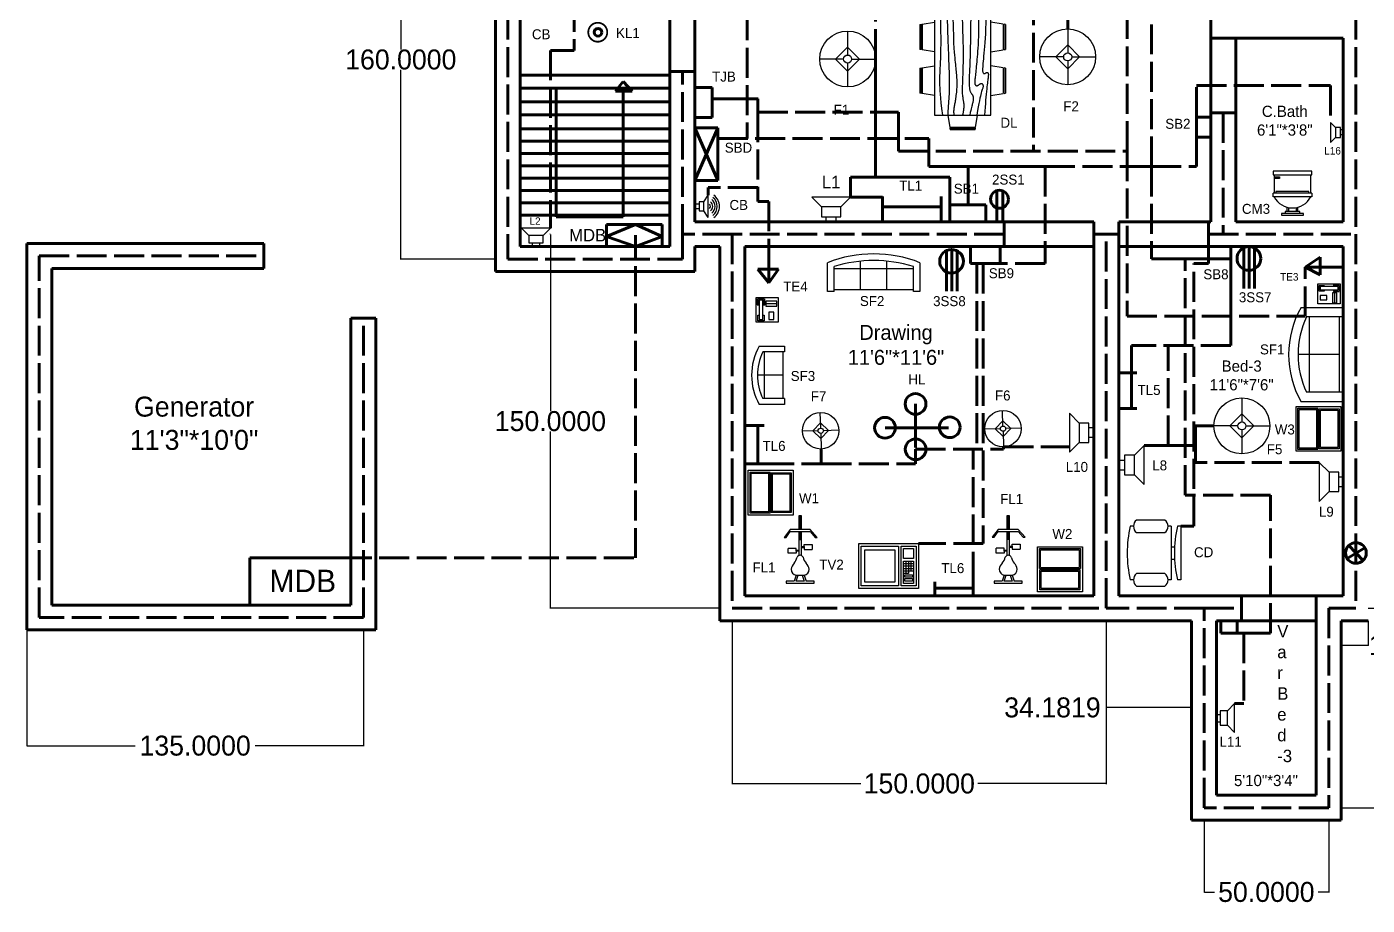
# Model space of a CAD drawing. Header units: inches. Extents: x 2473 to 3287, y 283 to 974.
# Drawn here: x 2473 to 3010, y 283 to 635 of the extents above; entities that cross this region are included whole.
import ezdxf

# ---------------------------------------------------------------- set-up
doc = ezdxf.new("R2010")
doc.units = ezdxf.units.IN
doc.header["$MEASUREMENT"] = 0
doc.linetypes.add('ACAD_ISO02W100', pattern=[15, 12, -3])
doc.dimstyles.get("Standard").update_dxf_attribs({"dimtxt": 8, "dimasz": 0.18, "dimexe": 0.18, "dimexo": 0.0625, "dimgap": 0.09, "dimtad": 0, "dimtih": 1, "dimtoh": 1, "dimdec": 4, "dimzin": 0, "dimdsep": 46, "dimtxsty": 'Standard', "dimcen": 0.09, "dimadec": 0, "dimazin": 0, "dimtfac": 1, "dimtdec": 4, "dimtofl": 0, "dimtmove": 0, "dimatfit": 3, "dimfxl": 1, "dimtolj": 1, "dimtzin": 0, "dimarcsym": 0})

# ---------------------------------------------------------------- blocks, each defined once
blk = doc.blocks.new('Lamp - Table')
at = {"linetype": 'Continuous'}
for p, q in [((0, 7), (0, 1)), ((-1, 0), (-7, 0)), ((0, 3), (-3, 0)), ((-3, 0), (0, -3)), ((3, 0), (0, 3)), ((0, -3), (3, 0)), ((1, 0), (7, 0)), ((0, -1), (0, -7))]:
    blk.add_line(p, q, dxfattribs=at)
for radius in [7, 1]:
    blk.add_circle((0, 0), radius, dxfattribs=at)
blk = doc.blocks.new('Microwave')
for p, q in [((19, 7), (19, 11)), ((20, 11), (20, 7)), ((21, 7), (21, 11)), ((18, 10), (22, 10)), ((22, 9), (18, 9)), ((18, 8), (22, 8)), ((22, 7), (18, 7)), ((20, 6), (18, 6)), ((19, 6), (19, 7)), ((20, 7), (20, 6))]:
    blk.add_line(p, q)
for points in [[(0, 0), (0, 18), (24, 18), (24, 0)], [(1, 1), (1, 17), (16, 17), (16, 1)], [(17, 1), (17, 17), (23, 17), (23, 1)], [(2.5, 2.5), (2.5, 15.5), (14.5, 15.5), (14.5, 2.5)], [(18, 12), (18, 16), (22, 16), (22, 12)], [(18, 2), (18, 11), (22, 11), (22, 2)], [(18.5, 4.5), (18.5, 5.5), (21.5, 5.5), (21.5, 4.5)], [(18.5, 3), (18.5, 4), (21.5, 4), (21.5, 3)]]:
    blk.add_lwpolyline(points, close=True)
blk = doc.blocks.new('Sofa - Roundback 7 ft.')
at = {"linetype": 'Continuous'}
for p, q in [((-36.000027, -34), (-36.000027, -11.4696)), ((-12.00002, -32.4421), (-12.00003, -6.5971)), ((11.99997, -32.4421), (11.99998, -6.5971)), ((35.99998, -34), (35.99998, -11.4696)), ((-35.999844, -13.3819), (35.9998, -13.3819)), ((-36.000027, -32.4421), (35.99998, -32.4421))]:
    blk.add_line(p, q, dxfattribs=at)
for points in [[(-36.000027, -34), (-42.000027, -34), (-42.000027, -8)], [(41.99998, -8), (41.99998, -34), (35.99998, -34)]]:
    blk.add_lwpolyline(points, dxfattribs=at)
for centre, radius, start, end in [((0, -114.25), 114.25, 68.43141, 111.5686), ((-0.00001, -127.1968), 121.1968, 72.72033, 107.2797)]:
    blk.add_arc(centre, radius, start, end, dxfattribs=at)
blk = doc.blocks.new('Alarm')
for p, q in [((0.1, 0), (0, 0)), ((0.2, 0.05), (0.1, 0.05)), ((0.1, 0.05), (0.1, -0.15)), ((0.2, 0.05), (0.3, 0.2)), ((0.2, -0.15), (0.2, 0.05)), ((0.3, -0.3), (0.3, 0.2)), ((0, -0.1), (0.1, -0.1)), ((0.1, -0.15), (0.2, -0.15)), ((0.3, -0.3), (0.2, -0.15))]:
    blk.add_line(p, q)
for centre, radius in [((0.275, -0.05), 0.125), ((0.263, -0.05), 0.188), ((0.25, -0.05), 0.25), ((0.237, -0.05), 0.312), ((0.288, -0.05), 0.0625)]:
    blk.add_arc(centre, radius, 306.8699, 53.1301)
blk = doc.blocks.new('Sofa - Roundback Loveseat 5 ft.')
at = {"linetype": 'Continuous'}
for p, q in [((0, -32.44198), (0, -5.99998)), ((-24, -33.99998), (-24, -11.46958)), ((-23.9998, -13.38178), (23.99986, -13.38178)), ((24.00004, -33.99998), (24.00004, -11.46958)), ((-24, -32.44198), (24.00004, -32.44198))]:
    blk.add_line(p, q, dxfattribs=at)
for points in [[(-24, -33.99998), (-30, -33.99998), (-30, -7.99998)], [(30.00004, -7.99998), (30.00004, -33.99998), (24.00004, -33.99998)]]:
    blk.add_lwpolyline(points, dxfattribs=at)
for centre, radius, start, end in [((0, -60.24998), 60.24998, 60.13715, 119.8628), ((0, -61.38438), 55.38444, 64.32083, 115.6792)]:
    blk.add_arc(centre, radius, start, end, dxfattribs=at)
blk = doc.blocks.new('Speaker')
at = {"color": 7}
for p, q in [((0.25, 0.15), (0.15, 0.05)), ((0.25, -0.25), (0.25, 0.15)), ((0, 0), (0.05, 0)), ((0.05, 0.05), (0.05, -0.15)), ((0.15, 0.05), (0.05, 0.05)), ((0.15, -0.15), (0.15, 0.05)), ((0, -0.1), (0.05, -0.1)), ((0.05, -0.15), (0.15, -0.15)), ((0.15, -0.15), (0.25, -0.25))]:
    blk.add_line(p, q, dxfattribs=at)
blk = doc.blocks.new('Toilet - front')
for p, q in [((-10, 22), (-10, 12)), ((10, 12), (10, 22)), ((-10, 21), (-7, 21)), ((-7, 20), (-10, 20)), ((-7, 21), (-7, 20)), ((10.5, 12), (-10.5, 12)), ((-10.5, 10), (-10.5, 12)), ((10.5, 10), (-10.5, 10)), ((9, 13), (-9, 13)), ((-9, 13), (-9, 12)), ((9, 12), (9, 13)), ((10.5, 12), (10.5, 10)), ((4, 2), (-4, 2)), ((-4, 2), (-4, 1)), ((-3, 4.4065), (-3, 2)), ((-2, 2), (-2, 4.1658)), ((2, 4.1658), (2, 2)), ((3, 2), (3, 4.4065)), ((4, 1), (4, 2))]:
    blk.add_line(p, q)
for points in [[(10.5, 22), (10.5, 24), (-10.5, 24), (-10.5, 22)], [(6, 0), (6, 1), (-6, 1), (-6, 0)]]:
    blk.add_lwpolyline(points, close=True)
blk.add_arc((0, 15.3333), 11.3333, 208.0725, 331.9275)
blk = doc.blocks.new('Chair - Desk')
at = {"linetype": 'Continuous'}
for p, q in [((-8.5, 0), (-8.5, -1)), ((-8.5, 0), (8.5, 0)), ((8.5, 0), (8.5, -1)), ((-8.5, -3), (-8.5, -4)), ((-8.5, -3), (8.5, -3)), ((-2, -3), (-2, -1.9355)), ((2, -1.9576), (2, -3)), ((8.5, -3), (8.5, -4)), ((-10.5, -5), (-10.5, -14)), ((-6.5, -14), (-6.5, -5)), ((6.5, -5), (6.5, -14)), ((10.5, -14), (10.5, -5)), ((-8.5, -15), (-8.5, -16)), ((8.5, -15), (8.5, -16))]:
    blk.add_line(p, q, dxfattribs=at)
for centre, radius, start, end in [((-8.5, -6.5), 2.5, 36.8699, 143.1301), ((0, 34.625), 36.625, 256.5803, 283.4197), ((8.5, -6.5), 2.5, 36.8699, 143.1301), ((-8.5, -12.5), 2.5, 216.8699, 323.1301), ((0, 19.625), 36.625, 256.5803, 283.4197), ((8.5, -12.5), 2.5, 216.8699, 323.1301)]:
    blk.add_arc(centre, radius, start, end, dxfattribs=at)
blk = doc.blocks.new('Phone - Desk')
at = {"linetype": 'Continuous'}
for p, q in [((-4.5, -5), (-4.5, 5)), ((-4.5, 5), (4.5, 5)), ((-4, 4.5), (-4, 2)), ((-4, 2), (-3.25, 2)), ((-3.75, 4.5), (-3.75, 2.25)), ((-1.25, 4.5), (-3.75, 4.5)), ((-3.75, 2.25), (-3.25, 2.25)), ((-3.25, 4), (-3.25, -4)), ((-3.25, 4), (-1.75, 4)), ((-1.75, -4), (-1.75, 4)), ((-1.75, 2.25), (-1.25, 2.25)), ((-1.75, 2), (-1, 2)), ((-1.25, 2.25), (-1.25, 4.5)), ((-1, 2), (-1, 4.5)), ((4, 3.5), (-0.5, 3.5)), ((-0.5, 3.5), (-0.5, 1.5)), ((-0.5, 2.5), (4, 2.5)), ((-0.5, 1.5), (4, 1.5)), ((4, 1.5), (4, 3.5)), ((4.5, 5), (4.5, -5)), ((4.5, -5), (-4.5, -5)), ((-3.75, -2.25), (-3.25, -2.25)), ((-3.75, -4.5), (-3.75, -2.25)), ((-1.25, -4.5), (-3.75, -4.5)), ((-3.25, -4), (-1.75, -4)), ((-1.75, -2.25), (-1.25, -2.25)), ((-1.25, -2.25), (-1.25, -4.5)), ((2.75, -1), (0.75, -1)), ((0.75, -1), (0.75, -4)), ((0.75, -4), (2.75, -4)), ((2.75, -4), (2.75, -1))]:
    blk.add_line(p, q, dxfattribs=at)
blk = doc.blocks.new('Dining Set - 36 x 72 in.')
at = {"linetype": 'Continuous'}
for p, q in [((-22.2343, 26.00059), (-23.4847, 17.99762)), ((-22.2304, 26), (-5.7608, 26)), ((-22, 27.5), (-22.1562, 26.50042)), ((-5.8416, 26.5), (-22.1534, 26.5)), ((-22, 27.5), (-6, 27.5)), ((-5.8437, 26.49966), (-6, 27.5)), ((-4.5152, 17.99762), (-5.7655, 25.99926)), ((5.7657, 26.00059), (4.5153, 17.99762)), ((5.7696, 26), (22.2392, 26)), ((6, 27.5), (5.8438, 26.50042)), ((22.1584, 26.5), (5.8466, 26.5)), ((6, 27.5), (22, 27.5)), ((22.1563, 26.49966), (22, 27.5)), ((23.4848, 17.99762), (22.2345, 25.99926)), ((36, 18), (-36, 18)), ((-36, 18), (-36, -18)), ((36, -18), (36, 18)), ((-44.0006, 8.23428), (-35.9976, 9.48474)), ((44.0006, 8.23428), (35.9976, 9.48474)), ((-45.5, 8), (-44.5004, 8.15617)), ((-45.5, 8), (-45.5, -8)), ((-44.5, -8.15843), (-44.5, 8.15338)), ((-44, 8.23041), (-44, -8.23915)), ((44, 8.23041), (44, -8.23915)), ((44.5, -8.15843), (44.5, 8.15338)), ((45.5, 8), (44.5005, 8.15617)), ((45.5, 8), (45.5, -8)), ((-44.4997, -8.15631), (-45.5, -8)), ((-35.9976, -9.48476), (-43.9993, -8.2345)), ((35.9976, -9.48476), (43.9993, -8.2345)), ((44.4997, -8.15631), (45.5, -8)), ((-36, -18), (36, -18)), ((-22.2343, -26.0006), (-23.4847, -17.99762)), ((-4.5152, -17.99762), (-5.7655, -25.99928)), ((5.7657, -26.0006), (4.5153, -17.99762)), ((23.4848, -17.99762), (22.2345, -25.99928)), ((-22.2304, -26), (-5.7608, -26)), ((-22, -27.5), (-22.1562, -26.50044)), ((-5.8416, -26.5), (-22.1534, -26.5)), ((-22, -27.5), (-6, -27.5)), ((-5.8437, -26.49967), (-6, -27.5)), ((5.7696, -26), (22.2392, -26)), ((6, -27.5), (5.8438, -26.50044)), ((22.1584, -26.5), (5.8466, -26.5)), ((6, -27.5), (22, -27.5)), ((22.1563, -26.49967), (22, -27.5))]:
    blk.add_line(p, q, dxfattribs=at)
for points in [[(-36, 15), (-31.1772, 14.97754), (-26.8079, 14.91406), (-22.8538, 14.81543), (-19.276, 14.6875), (-16.0362, 14.53613), (-13.0957, 14.36718), (-10.4159, 14.18652), (-7.9583, 14), (-5.6904, 13.81315), (-3.6035, 13.63021), (-1.6954, 13.45508), (0.0365, 13.29166), (1.5945, 13.14388), (2.9811, 13.01562), (4.1988, 12.9108), (5.25, 12.83333), (6.1393, 12.78613), (6.8802, 12.76823), (7.4883, 12.77767), (7.9792, 12.8125), (8.3685, 12.87077), (8.6719, 12.95052), (8.9049, 13.0498), (9.0833, 13.16666), (9.2205, 13.29899), (9.3216, 13.44401), (9.3895, 13.59879), (9.4271, 13.76041), (9.4373, 13.92594), (9.4232, 14.09245), (9.3875, 14.257), (9.3333, 14.41666), (9.2638, 14.56917), (9.1836, 14.71484), (9.0975, 14.85465), (9.0104, 14.98958), (8.9272, 15.1206), (8.8529, 15.2487), (8.7922, 15.37483), (8.75, 15.5), (8.7305, 15.62467), (8.7344, 15.74739), (8.7617, 15.86621), (8.8125, 15.97916), (8.8867, 16.08431), (8.9844, 16.17968), (9.1055, 16.26334), (9.25, 16.33333), (9.4189, 16.38802), (9.6172, 16.42708), (9.8506, 16.45052), (10.125, 16.45833), (10.4463, 16.45052), (10.8203, 16.42708), (11.2529, 16.38802), (11.75, 16.33333), (12.3184, 16.26318), (12.9694, 16.17838), (13.7151, 16.07991), (14.5677, 15.96875), (15.5395, 15.84586), (16.6426, 15.71224), (17.8893, 15.56884), (19.2917, 15.41666), (20.859, 15.25667), (22.5879, 15.08984), (24.4721, 14.91715), (26.5052, 14.73958), (28.6809, 14.5581), (30.9929, 14.3737), (33.4347, 14.18733), (36, 14)], [(-36, 10), (-28.9766, 10.14274), (-23.1725, 10.20442), (-18.4241, 10.19775), (-14.5677, 10.13541), (-11.4399, 10.03011), (-8.877, 9.89453), (-6.7154, 9.74137), (-4.7917, 9.58333), (-2.9698, 9.43082), (-1.2246, 9.28515), (0.4415, 9.14534), (2.026, 9.01041), (3.5266, 8.87939), (4.9408, 8.7513), (6.266, 8.62516), (7.5, 8.5), (8.6411, 8.37549), (9.6914, 8.2539), (10.6538, 8.13818), (11.5312, 8.03125), (12.3267, 7.93603), (13.043, 7.85547), (13.6831, 7.79248), (14.25, 7.75), (14.7471, 7.7303), (15.1797, 7.73307), (15.5537, 7.75732), (15.875, 7.80208), (16.1494, 7.86637), (16.3828, 7.94922), (16.5811, 8.04964), (16.75, 8.16666), (16.8944, 8.29915), (17.0143, 8.44531), (17.1089, 8.60319), (17.1771, 8.77083), (17.218, 8.94629), (17.2305, 9.1276), (17.2137, 9.31282), (17.1667, 9.5), (17.0895, 9.6875), (16.987, 9.875), (16.8649, 10.0625), (16.7292, 10.25), (16.5856, 10.4375), (16.4401, 10.625), (16.2985, 10.8125), (16.1667, 11), (16.05, 11.18733), (15.9518, 11.3737), (15.8752, 11.5581), (15.8229, 11.73958), (15.798, 11.91715), (15.8034, 12.08984), (15.842, 12.25667), (15.9167, 12.41666), (16.0295, 12.56836), (16.1784, 12.70833), (16.3605, 12.83268), (16.5729, 12.9375), (16.8127, 13.01888), (17.0768, 13.07291), (17.3625, 13.0957), (17.6667, 13.08333), (17.9894, 13.03312), (18.3418, 12.94726), (18.7382, 12.82918), (19.1927, 12.68229), (19.7195, 12.51001), (20.3327, 12.31575), (21.0465, 12.10294), (21.875, 11.875), (22.8357, 11.63354), (23.959, 11.37304), (25.2786, 11.08618), (26.8282, 10.76562), (28.6414, 10.40405), (30.752, 9.99414), (33.1936, 9.52856), (36, 9)], [(-36, 5.5), (-30.7157, 5.3348), (-26.069, 5.20963), (-21.9946, 5.11767), (-18.4271, 5.05208), (-15.3009, 5.00602), (-12.5508, 4.97265), (-10.1112, 4.94515), (-7.9167, 4.91666), (-5.909, 4.88167), (-4.0586, 4.83984), (-2.3429, 4.79215), (-0.7396, 4.73958), (0.7739, 4.6831), (2.22, 4.6237), (3.6213, 4.56233), (5, 4.5), (6.373, 4.43782), (7.7344, 4.3776), (9.0723, 4.32129), (10.375, 4.27083), (11.6309, 4.22819), (12.8281, 4.19531), (13.9551, 4.17415), (15, 4.16666), (15.954, 4.17448), (16.819, 4.19791), (17.6001, 4.23698), (18.3021, 4.29166), (18.9299, 4.36198), (19.4883, 4.44791), (19.9823, 4.54948), (20.4167, 4.66666), (20.7969, 4.79899), (21.1302, 4.94401), (21.4245, 5.09879), (21.6875, 5.26041), (21.9271, 5.42594), (22.1511, 5.59245), (22.3672, 5.757), (22.5834, 5.91666), (22.8065, 6.06868), (23.0404, 6.21093), (23.2879, 6.34147), (23.5521, 6.45833), (23.8358, 6.55957), (24.142, 6.64323), (24.4735, 6.70735), (24.8334, 6.75), (25.2235, 6.76969), (25.642, 6.76692), (26.0858, 6.74267), (26.5521, 6.69791), (27.0379, 6.63362), (27.5404, 6.55078), (28.0565, 6.45036), (28.5834, 6.33333), (29.1242, 6.19987), (29.7071, 6.04687), (30.3661, 5.87044), (31.1354, 5.66666), (32.0493, 5.43164), (33.142, 5.16146), (34.4475, 4.85221), (36, 4.5)], [(-36, -1), (-30.7915, -0.6591), (-26.0195, -0.38216), (-21.6519, -0.16284), (-17.6563, 0.00521), (-14.0005, 0.12833), (-10.6523, 0.21289), (-7.5796, 0.26522), (-4.75, 0.29166), (-2.134, 0.29793), (0.2878, 0.28711), (2.5317, 0.26163), (4.6146, 0.22396), (6.5529, 0.17651), (8.3633, 0.12174), (10.0623, 0.06209), (11.6667, 0), (13.1899, -0.06201), (14.6341, -0.1211), (15.9982, -0.17432), (17.2813, -0.21875), (18.4823, -0.25147), (19.6003, -0.26953), (20.6343, -0.27002), (21.5834, -0.25), (22.4481, -0.20768), (23.2357, -0.14584), (23.9549, -0.06836), (24.6146, 0.02083), (25.2235, 0.11784), (25.7904, 0.21875), (26.3241, 0.31966), (26.8334, 0.41666), (27.3265, 0.50618), (27.8099, 0.58593), (28.2894, 0.65397), (28.7709, 0.70833), (29.2601, 0.74707), (29.763, 0.76823), (30.2855, 0.76985), (30.8334, 0.75), (31.4088, 0.70784), (31.9994, 0.64713), (32.589, 0.57275), (33.1615, 0.48958), (33.7008, 0.4025), (34.1908, 0.3164), (34.6153, 0.23616), (34.9584, 0.16666), (35.2099, 0.11165), (35.3848, 0.07031), (35.504, 0.04069), (35.5886, 0.02083), (35.6594, 0.00879), (35.7377, 0.0026), (35.8442, 0.00032), (36, 0)], [(-36, -6.5), (-27.1843, -6.31267), (-20.084, -6.1263), (-14.469, -5.9419), (-10.1094, -5.76042), (-6.7752, -5.58285), (-4.2363, -5.41016), (-2.2629, -5.24333), (-0.625, -5.08334), (0.8708, -4.93099), (2.2715, -4.78646), (3.5872, -4.64974), (4.8281, -4.52084), (6.0046, -4.39974), (7.127, -4.28646), (8.2053, -4.18099), (9.25, -4.08334), (10.2705, -3.99382), (11.2734, -3.91407), (12.2647, -3.84603), (13.25, -3.79167), (14.2354, -3.75293), (15.2266, -3.73177), (16.2295, -3.73015), (17.25, -3.75), (18.2912, -3.79248), (19.3451, -3.85547), (20.4009, -3.93604), (21.4479, -4.03125), (22.4754, -4.13819), (23.4727, -4.25391), (24.4289, -4.37549), (25.3334, -4.5), (26.1785, -4.62492), (26.9694, -4.74935), (27.7145, -4.87281), (28.4219, -4.99479), (29.1, -5.11483), (29.7572, -5.23242), (30.4016, -5.34709), (31.0417, -5.45834), (31.6837, -5.56437), (32.3262, -5.65821), (32.9658, -5.73153), (33.599, -5.77604), (34.2224, -5.78345), (34.8327, -5.74545), (35.4264, -5.65373), (36, -5.5)], [(-36, -10), (-26.4022, -9.81299), (-18.4675, -9.62891), (-11.9839, -9.45069), (-6.7396, -9.28125), (-2.5226, -9.12354), (0.8789, -8.98047), (3.6769, -8.85498), (6.0833, -8.75), (8.2767, -8.66765), (10.3021, -8.60677), (12.1712, -8.56543), (13.8958, -8.54167), (15.4876, -8.53353), (16.9583, -8.53907), (18.3197, -8.55632), (19.5834, -8.58334), (20.7616, -8.61841), (21.8685, -8.66081), (22.9188, -8.71004), (23.9271, -8.76563), (24.9081, -8.82707), (25.8763, -8.89388), (26.8465, -8.96558), (27.8334, -9.04167), (28.8474, -9.12118), (29.8828, -9.20117), (30.93, -9.27824), (31.9792, -9.34896), (33.0205, -9.40991), (34.0443, -9.45768), (35.0407, -9.48885), (36, -9.5)], [(-36, -14.5), (-30.0881, -14.33513), (-25.0332, -14.21224), (-20.7312, -14.12647), (-17.0781, -14.07292), (-13.97, -14.04671), (-11.3027, -14.04297), (-8.9724, -14.05681), (-6.875, -14.08334), (-4.9224, -14.11833), (-3.0905, -14.16016), (-1.3709, -14.20785), (0.2448, -14.26042), (1.7647, -14.3169), (3.1973, -14.3763), (4.5507, -14.43767), (5.8333, -14.5), (7.0554, -14.5621), (8.235, -14.62175), (9.3922, -14.67652), (10.5469, -14.72396), (11.7192, -14.76164), (12.929, -14.78711), (14.1965, -14.79794), (15.5417, -14.79167), (16.9933, -14.76424), (18.6152, -14.70508), (20.4804, -14.60197), (22.6615, -14.44271), (25.2312, -14.21509), (28.2624, -13.9069), (31.8277, -13.50594), (36, -13)]]:
    blk.add_lwpolyline(points, dxfattribs=at)
blk = doc.blocks.new('Exercise Bike')
at = {"linetype": 'Continuous'}
for p, q in [((-0.75, 10), (-0.75, 17)), ((-0.75, 17), (0.25, 17)), ((-0.5, 17), (-0.5, 9.9929)), ((-0.25, 10), (-0.25, 17)), ((0, 17), (0, 9.9929)), ((0.25, 17), (0.25, 10)), ((-5.25, 10), (-8.25, 6)), ((-7.25, 6), (-5.25, 9)), ((-0.75, 10), (-5.25, 10)), ((-5.25, 9), (4.75, 9)), ((4.75, 10), (-0.75, 10)), ((-0.75, 5), (-0.75, 9)), ((-0.5, 8.9396), (-0.5, 5)), ((-0.25, 5), (-0.25, 9)), ((0, 8.9396), (0, 5)), ((0.25, 9), (0.25, 5)), ((8.25, 6), (4.75, 10)), ((4.75, 9), (7.25, 6)), ((-8.25, 6), (-7.25, 6)), ((-6.25, -2), (-6.25, 0.5)), ((-2.25, 0.5), (-6.25, 0.5)), ((-2.25, -0.5), (-2.25, 0.5)), ((-0.75, -3.0635), (-0.75, 5)), ((-0.75, 5), (0.25, 5)), ((0.25, 5), (0.25, -3.0635)), ((0.25, 1.5), (1.75, 1.5)), ((0.25, 1), (1.75, 1)), ((1.75, 2.5), (5.75, 2.5)), ((1.75, 1.5), (1.75, 2.5)), ((1.75, 1.5), (1.75, 0)), ((1.75, 0), (5.75, 0)), ((5.75, 2.5), (5.75, 0)), ((7.25, 6), (8.25, 6)), ((-2.25, -2), (-6.25, -2)), ((-2.25, -0.5), (-0.75, -0.5)), ((-2.25, -1), (-2.25, -0.5)), ((-2.25, -1), (-2.25, -2)), ((-0.75, -1), (-2.25, -1)), ((-2.25, -13), (-3.25, -16)), ((-2.25, -16), (-1.25, -13)), ((-2.25, -13), (1.75, -13)), ((0.75, -13), (1.75, -16)), ((1.75, -13), (2.75, -16)), ((-7.25, -16), (-7.25, -17)), ((-4.75, -16), (-7.25, -16)), ((-7.25, -17), (6.75, -17)), ((-3.25, -16), (-4.75, -16)), ((1.75, -16), (-2.25, -16)), ((6.75, -16), (2.75, -16)), ((6.75, -17), (6.75, -16))]:
    blk.add_line(p, q, dxfattribs=at)
for centre, radius, start, end in [((-9.6692, -1.9154), 8.1889, 321.6175, 345.2525), ((-0.25, -4.625), 1.625, 22.61987, 157.3801), ((9.1691, -1.9154), 8.1889, 194.7476, 218.3825), ((0.1685, -10.5843), 4.9531, 133.6443, 173.2256), ((-1.7006, -10.0005), 3.0494, 179.9906, 259.6205), ((1.2006, -10.0005), 3.0494, 280.3795, 0.0093894), ((-0.6686, -10.5843), 4.9531, 6.774486, 46.35562)]:
    blk.add_arc(centre, radius, start, end, dxfattribs=at)
blk = doc.blocks.new('*D72')
at = {"color": 0, "lineweight": -2}
for p, q in [((2944.62, 317.25), (2944.62, 288.32)), ((2994.62, 317.25), (2994.62, 288.32)), ((2944.8, 288.5), (2948.87, 288.5)), ((2994.44, 288.5), (2990.38, 288.5))]:
    blk.add_line(p, q, dxfattribs=at)
at = {"color": 0, "lineweight": 100}
for points in [[(2944.8, 288.53), (2944.8, 288.47), (2944.62, 288.5)], [(2994.44, 288.53), (2994.44, 288.47), (2994.62, 288.5)]]:
    blk.add_solid(points, dxfattribs=at)
at = {"layer": 'Defpoints', "color": 0, "lineweight": 100}
for p in [(2944.62, 317.31), (2994.62, 317.31), (2994.62, 288.5)]:
    blk.add_point(p, dxfattribs=at)
at = {"color": 0, "lineweight": 100, "insert": (2969.62, 288.5), "char_height": 8, "attachment_point": 5}
blk.add_mtext('\\A1;50.0000', dxfattribs=at)
blk = doc.blocks.new('*D73')
at = {"color": 0, "lineweight": -2}
for p, q in [((3010.51, 402.31), (3064.18, 402.31)), ((3064, 402.13), (3064, 366.4)), ((3064, 322.49), (3064, 358.22)), ((2999.69, 322.31), (3064.18, 322.31))]:
    blk.add_line(p, q, dxfattribs=at)
at = {"color": 0, "lineweight": 100}
for points in [[(3063.97, 402.13), (3064.03, 402.13), (3064, 402.31)], [(3063.97, 322.49), (3064.03, 322.49), (3064, 322.31)]]:
    blk.add_solid(points, dxfattribs=at)
at = {"layer": 'Defpoints', "color": 0, "lineweight": 100}
for p in [(3010.44, 402.31), (2999.62, 322.31), (3064, 322.31)]:
    blk.add_point(p, dxfattribs=at)
at = {"color": 0, "lineweight": 100, "insert": (3064, 362.31), "char_height": 8, "attachment_point": 5}
blk.add_mtext('\\A1;80.0000', dxfattribs=at)
blk = doc.blocks.new('*D74')
at = {"color": 0, "lineweight": -2}
for p, q in [((2999.62, 397.25), (2999.62, 387.32)), ((3010.44, 397.25), (3010.44, 387.32)), ((2999.8, 387.5), (3010.26, 387.5)), ((3010.44, 387.5), (3010.62, 387.5))]:
    blk.add_line(p, q, dxfattribs=at)
at = {"color": 0, "lineweight": 100}
for points in [[(2999.8, 387.53), (2999.8, 387.47), (2999.62, 387.5)], [(3010.26, 387.53), (3010.26, 387.47), (3010.44, 387.5)]]:
    blk.add_solid(points, dxfattribs=at)
at = {"layer": 'Defpoints', "color": 0, "lineweight": 100}
for p in [(2999.62, 397.31), (3010.44, 397.31), (3010.44, 387.5)]:
    blk.add_point(p, dxfattribs=at)
at = {"color": 0, "lineweight": 100, "insert": (3030.05, 387.5), "char_height": 8, "attachment_point": 5}
blk.add_mtext('\\A1;10.8181', dxfattribs=at)
blk = doc.blocks.new('*D79')
at = {"color": 0, "lineweight": -2}
for p, q in [((2682.44, 552.31), (2682.32, 552.31)), ((2682.5, 552.13), (2682.5, 481.4)), ((2682.5, 402.49), (2682.5, 473.22)), ((2750.38, 402.31), (2682.32, 402.31))]:
    blk.add_line(p, q, dxfattribs=at)
at = {"color": 0, "lineweight": 100}
for points in [[(2682.47, 552.13), (2682.53, 552.13), (2682.5, 552.31)], [(2682.47, 402.49), (2682.53, 402.49), (2682.5, 402.31)]]:
    blk.add_solid(points, dxfattribs=at)
at = {"layer": 'Defpoints', "color": 0, "lineweight": 100}
for p in [(2682.5, 552.31), (2682.5, 552.31), (2750.44, 402.31)]:
    blk.add_point(p, dxfattribs=at)
at = {"color": 0, "lineweight": 100, "insert": (2682.5, 477.31), "char_height": 8, "attachment_point": 5}
blk.add_mtext('\\A1;150.0000', dxfattribs=at)
blk = doc.blocks.new('*D80')
at = {"color": 0, "lineweight": -2}
for p, q in [((2660.38, 702.31), (2622.32, 702.31)), ((2622.5, 702.13), (2622.5, 626.4)), ((2622.5, 542.49), (2622.5, 618.22)), ((2660.38, 542.31), (2622.32, 542.31))]:
    blk.add_line(p, q, dxfattribs=at)
at = {"color": 0, "lineweight": 100}
for points in [[(2622.47, 702.13), (2622.53, 702.13), (2622.5, 702.31)], [(2622.47, 542.49), (2622.53, 542.49), (2622.5, 542.31)]]:
    blk.add_solid(points, dxfattribs=at)
at = {"layer": 'Defpoints', "color": 0, "lineweight": 100}
for p in [(2622.5, 702.31), (2660.44, 702.31), (2660.44, 542.31)]:
    blk.add_point(p, dxfattribs=at)
at = {"color": 0, "lineweight": 100, "insert": (2622.5, 622.31), "char_height": 8, "attachment_point": 5}
blk.add_mtext('\\A1;160.0000', dxfattribs=at)
blk = doc.blocks.new('*D96')
at = {"color": 0, "lineweight": -2}
for p, q in [((2755.44, 397.25), (2755.44, 331.82)), ((2905.44, 397.25), (2905.44, 331.82)), ((2755.62, 332), (2807.02, 332)), ((2905.26, 332), (2853.87, 332))]:
    blk.add_line(p, q, dxfattribs=at)
at = {"color": 0, "lineweight": 100}
for points in [[(2755.62, 332.03), (2755.62, 331.97), (2755.44, 332)], [(2905.26, 332.03), (2905.26, 331.97), (2905.44, 332)]]:
    blk.add_solid(points, dxfattribs=at)
at = {"layer": 'Defpoints', "color": 0, "lineweight": 100}
for p in [(2755.44, 397.31), (2905.44, 397.31), (2905.44, 332)]:
    blk.add_point(p, dxfattribs=at)
at = {"color": 0, "lineweight": 100, "insert": (2830.44, 332), "char_height": 8, "attachment_point": 5}
blk.add_mtext('\\A1;150.0000', dxfattribs=at)
blk = doc.blocks.new('*D98')
at = {"color": 0, "lineweight": -2}
for p, q in [((2905.44, 397.19), (2905.44, 362.32)), ((2939.62, 397.25), (2939.62, 362.32)), ((2905.44, 362.5), (2905.26, 362.5)), ((2939.44, 362.5), (2905.62, 362.5))]:
    blk.add_line(p, q, dxfattribs=at)
at = {"color": 0, "lineweight": 100}
for points in [[(2905.62, 362.53), (2905.62, 362.47), (2905.44, 362.5)], [(2939.44, 362.53), (2939.44, 362.47), (2939.62, 362.5)]]:
    blk.add_solid(points, dxfattribs=at)
at = {"layer": 'Defpoints', "color": 0, "lineweight": 100}
for p in [(2905.44, 397.25), (2939.62, 397.31), (2905.44, 362.5)]:
    blk.add_point(p, dxfattribs=at)
at = {"color": 0, "lineweight": 100, "insert": (2883.84, 362.5), "char_height": 8, "attachment_point": 5}
blk.add_mtext('\\A1;34.1819', dxfattribs=at)
blk = doc.blocks.new('*D99')
at = {"color": 0, "lineweight": -2}
for p, q in [((2472.53, 393.55), (2472.53, 347)), ((2607.53, 393.55), (2607.53, 347)), ((2472.71, 347.18), (2515.94, 347.18)), ((2607.35, 347.18), (2564.12, 347.18))]:
    blk.add_line(p, q, dxfattribs=at)
at = {"color": 0, "lineweight": 100}
for points in [[(2472.71, 347.21), (2472.71, 347.15), (2472.53, 347.18)], [(2607.35, 347.21), (2607.35, 347.15), (2607.53, 347.18)]]:
    blk.add_solid(points, dxfattribs=at)
at = {"layer": 'Defpoints', "color": 0, "lineweight": 100}
for p in [(2472.53, 393.61), (2607.53, 393.61), (2472.53, 347.18)]:
    blk.add_point(p, dxfattribs=at)
at = {"color": 0, "lineweight": 100, "insert": (2540.03, 347.18), "char_height": 8, "attachment_point": 5}
blk.add_mtext('\\A1;135.0000', dxfattribs=at)
blk = doc.blocks.new('Window - Wood Frame 36 x 36 in.')
for p, q in [((1.5, 18.5), (34.5, 18.5)), ((2, 17.5), (34, 17.5)), ((2.5, 19.5), (33.5, 19.5)), ((3, 16.5), (33, 16.5))]:
    blk.add_line(p, q)
blk.add_lwpolyline([(0, 0), (0, 36), (36, 36), (36, 0)], close=True)
for points in [[(1.5, 18.5), (1.5, 34.5), (34.5, 34.5), (34.5, 18.5)], [(2.5, 19.5), (2.5, 33.5), (33.5, 33.5), (33.5, 19.5)], [(34, 17.5), (34, 1.5), (2, 1.5), (2, 17.5)], [(33, 16.5), (33, 2.5), (3, 2.5), (3, 16.5)]]:
    blk.add_lwpolyline(points)

msp = doc.modelspace()

# ---------------------------------------------------------------- linework, layer by layer
at = {"color": 6, "linetype": 'ACAD_ISO02W100', "lineweight": 100}
for p, q in [((2876.25917, 828.08151), (2876.25917, 585.60949)), ((2913.74948, 585.60949), (2913.74948, 664.57355)), ((2765.69281, 601.26735), (2765.69281, 565.46636)), ((2765.69281, 601.26735), (2822.0434, 601.26735)), ((2822.0434, 585.60949), (2913.74948, 585.60949)), ((2913.74948, 585.60949), (2913.74948, 519.38177)), ((2765.69281, 571.01376), (2745.81642, 571.01376)), ((2765.69281, 565.46636), (2770.15478, 565.46636)), ((2770.15478, 565.46636), (2770.15478, 547.31343)), ((2985.15554, 519.38177), (2985.15554, 539.07084)), ((2913.74948, 519.38177), (2985.15554, 519.38177))]:
    msp.add_line(p, q, dxfattribs=at)
at = {"linetype": 'ByBlock', "lineweight": 100}
for p, q in [((2660.443, 702.31343), (2660.443, 542.31343)), ((2952.33499, 630.93195), (2947.33499, 630.93195)), ((3000.443, 630.93195), (2952.33499, 630.93195)), ((2730.443, 547.31343), (2730.443, 617.5)), ((2947.33499, 557.31343), (2947.33499, 600.93195)), ((2957.33499, 600.93195), (2957.33499, 557.31343)), ((2740.443, 557.31343), (2864.443, 557.31343)), ((2900.443, 407.31343), (2900.443, 552.31343)), ((2900.443, 552.31343), (2910.443, 552.31343)), ((2910.443, 552.31343), (2910.443, 407.31343)), ((2740.443, 537.31343), (2740.443, 547.31343)), ((2750.443, 547.31343), (2750.443, 402.31343)), ((2989.62488, 547.31343), (2946.443, 547.31343)), ((3000.443, 547.31343), (2989.62488, 547.31343)), ((3000.443, 407.31343), (3000.443, 547.31343)), ((2660.443, 542.31343), (2660.443, 537.31343)), ((2660.443, 537.31343), (2735.443, 537.31343)), ((2735.443, 537.31343), (2740.443, 537.31343)), ((2910.443, 407.31343), (2959.62488, 407.31343)), ((2989.62488, 402.31343), (2989.62488, 407.31343)), ((2750.443, 402.31343), (2750.443, 397.31343)), ((2999.62488, 397.31343), (3005.443, 397.31343)), ((3005.443, 397.31343), (3010.443, 397.31343))]:
    msp.add_line(p, q, dxfattribs=at)
at = {"linetype": 'ACAD_ISO02W100', "lineweight": 100}
for p, q in [((2665.443, 702.31343), (2665.443, 542.31343)), ((3005.443, 702.31343), (3005.443, 552.31343)), ((2735.443, 552.31343), (2735.443, 617.5)), ((2952.33499, 600.93195), (2952.33499, 552.31343)), ((2727.32605, 547.31343), (2727.32605, 556.19809)), ((2735.443, 552.31343), (2735.443, 542.31343)), ((2755.443, 552.31343), (2735.443, 552.31343)), ((2755.443, 552.31343), (2755.443, 402.31343)), ((2864.443, 552.31343), (2755.443, 552.31343)), ((2905.443, 402.31343), (2905.443, 552.31343)), ((2946.443, 552.31343), (3005.443, 552.31343)), ((3005.443, 552.31343), (3005.443, 402.31343)), ((2477.52633, 398.61121), (2477.52633, 543.61121)), ((2665.443, 542.31343), (2735.443, 542.31343)), ((2607.52633, 398.61121), (2607.52633, 518.61121)), ((2607.52633, 398.61121), (2477.52633, 398.61121)), ((2755.443, 402.31343), (2905.443, 402.31343)), ((2944.62488, 402.31343), (2905.443, 402.31343)), ((2944.62488, 402.31343), (2959.62488, 402.31343)), ((2944.62488, 322.31343), (2944.62488, 402.31343)), ((2994.62488, 402.31343), (3005.443, 402.31343)), ((2994.62488, 402.31343), (2994.62488, 322.31343)), ((2994.62488, 322.31343), (2944.62488, 322.31343))]:
    msp.add_line(p, q, dxfattribs=at)
at = {"lineweight": 100}
for p, q in [((2947.33499, 630.93195), (2947.33499, 697.31343)), ((2670.443, 547.31343), (2670.443, 652.31343)), ((3000.443, 557.31343), (3000.443, 630.93195)), ((2730.443, 616.02689), (2670.443, 616.02689)), ((2708.6039, 609.58896), (2711.70254, 613.55359)), ((2715.24535, 609.58896), (2711.70254, 613.55359)), ((2740.443, 617.5), (2740.443, 557.31343)), ((2730.443, 610.85869), (2670.443, 610.85869)), ((2684.77214, 610.85869), (2684.77214, 559.27876)), ((2711.70254, 609.58896), (2708.6039, 609.58896)), ((2711.70254, 559.27876), (2711.70254, 609.58896)), ((2711.70254, 609.58896), (2715.24535, 609.58896)), ((2747.38239, 611.13317), (2740.54082, 611.13317)), ((2747.38239, 599.09882), (2747.38239, 611.13317)), ((2730.443, 605.36684), (2670.443, 605.36684)), ((2730.443, 600.18331), (2670.443, 600.18331)), ((2740.54082, 599.09882), (2747.38239, 599.09882)), ((2947.33499, 599.21534), (2941.58968, 599.21534)), ((2941.58968, 599.21534), (2941.58968, 591.14113)), ((2730.443, 594.61253), (2670.443, 594.61253)), ((2749.63853, 594.98552), (2740.443, 594.98552)), ((2749.63853, 594.98552), (2740.443, 573.85873)), ((2740.443, 594.98552), (2749.63853, 573.85873)), ((2749.63853, 573.85873), (2749.63853, 594.98552)), ((2730.443, 589.54338), (2670.443, 589.54338)), ((2941.58968, 591.14113), (2947.33499, 591.14113)), ((2730.443, 584.61678), (2670.443, 584.61678)), ((2730.443, 579.69018), (2670.443, 579.69018)), ((2730.443, 574.76358), (2670.443, 574.76358)), ((2730.443, 569.83698), (2670.443, 569.83698)), ((2740.443, 573.85873), (2749.63853, 573.85873)), ((2730.443, 564.91038), (2670.443, 564.91038)), ((2815.63154, 563.29889), (2815.63154, 567.40313)), ((2839.15385, 567.40313), (2839.15385, 563.29889)), ((2861.51244, 569.66924), (2861.51244, 557.28698)), ((2863.98198, 569.67911), (2863.98198, 557.33529)), ((2730.443, 559.98378), (2670.443, 559.98378)), ((2684.77214, 559.27876), (2711.70254, 559.27876)), ((2815.63154, 563.29889), (2839.15385, 563.29889)), ((2815.63154, 563.29889), (2815.63154, 557.24596)), ((2839.15385, 563.29889), (2839.15385, 557.24596)), ((2857.19052, 564.10532), (2842.70012, 564.10532)), ((2842.70012, 564.10532), (2842.70012, 557.31343)), ((2857.19052, 557.31343), (2857.19052, 564.10532)), ((2711.9252, 556.19809), (2705.01541, 556.19809)), ((2705.01541, 556.19809), (2705.01541, 547.31343)), ((2716.61148, 556.19809), (2705.01541, 551.34927)), ((2711.9252, 556.19809), (2727.32605, 556.19809)), ((2727.32605, 551.34927), (2716.61148, 556.19809)), ((2730.443, 552.31343), (2730.443, 557.31343)), ((2946.443, 557.31343), (2947.33499, 557.31343)), ((2957.33499, 557.31343), (3000.443, 557.31343)), ((2705.01541, 551.34927), (2716.61148, 547.31343)), ((2716.61148, 547.31343), (2727.32605, 551.34927)), ((2472.52633, 543.61121), (2472.52633, 398.61121)), ((2730.443, 547.31343), (2670.443, 547.31343)), ((2740.443, 547.31343), (2750.443, 547.31343)), ((2760.443, 407.31343), (2760.443, 547.31343)), ((2760.443, 547.31343), (2864.443, 547.31343)), ((2770.15478, 547.31343), (2770.15478, 532.81922)), ((2841.36291, 529.43032), (2841.36291, 545.74614)), ((2845.59218, 545.63202), (2845.59218, 529.43032)), ((2851.02964, 540.50712), (2851.02964, 547.31074)), ((2955.37418, 542.40259), (2955.37418, 547.31343)), ((2960.60959, 530.57936), (2960.60959, 546.89518)), ((2964.83886, 546.78107), (2964.83886, 530.57936)), ((2985.15554, 539.07084), (2991.19187, 543.09117)), ((2991.19187, 543.09117), (2991.19187, 536.05559)), ((2482.52633, 538.61121), (2482.52633, 403.61121)), ((2770.15478, 532.81922), (2765.69281, 538.26748)), ((2765.69281, 538.26748), (2773.95572, 538.26748)), ((2773.95572, 538.26748), (2770.15478, 532.81922)), ((2862.84658, 540.50981), (2851.02965, 540.53)), ((2946.443, 542.40259), (2955.37418, 542.40259)), ((3000.443, 539.07084), (2985.15554, 539.07084)), ((2991.19187, 536.05559), (2985.15554, 539.07084)), ((2612.52633, 518.61121), (2602.52633, 518.61121)), ((2602.52633, 518.61121), (2602.52633, 403.61121)), ((2612.52633, 393.61121), (2612.52633, 518.61121)), ((2915.49571, 496.6488), (2910.841, 496.6488)), ((2915.49571, 482.46836), (2915.49571, 496.6488)), ((2915.49571, 496.6488), (2917.69732, 496.6488)), ((2828.92432, 484.23296), (2828.92432, 466.70867)), ((2910.841, 482.46836), (2915.49571, 482.46836)), ((2917.69732, 482.46836), (2915.49571, 482.46836)), ((2763.17007, 475.63974), (2760.27201, 475.63974)), ((2768.21447, 475.63974), (2763.17007, 475.63974)), ((2765.75275, 475.73531), (2765.75275, 460.28073)), ((2816.69011, 474.69472), (2842.11256, 474.69472)), ((2763.17007, 460.18517), (2760.27201, 460.20404)), ((2768.21447, 460.18517), (2763.17007, 460.18517)), ((3002.04229, 422.2314), (3009.13288, 426.5319)), ((3002.65736, 427.47172), (3005.52889, 424.47843)), ((3005.71883, 424.66818), (3005.71883, 424.66818)), ((2562.01591, 418.08016), (2562.01591, 422.48357)), ((2562.01591, 422.48357), (2602.52633, 422.48357)), ((3005.52889, 424.47843), (3008.40042, 421.48513)), ((2562.01591, 418.08016), (2562.01591, 403.61121)), ((2836.50966, 410.43132), (2851.96423, 410.43132)), ((2836.60522, 412.89304), (2836.60522, 407.84864)), ((2852.0598, 412.89304), (2852.0598, 407.84864)), ((2482.52633, 403.61121), (2602.52633, 403.61121)), ((2760.443, 407.31343), (2900.443, 407.31343)), ((2989.62488, 407.31343), (3000.443, 407.31343)), ((2472.52633, 398.61121), (2472.52633, 393.61121)), ((2989.62488, 327.31343), (2989.62488, 402.31343)), ((2472.52633, 393.61121), (2607.52633, 393.61121)), ((2607.52633, 393.61121), (2612.52633, 393.61121)), ((2750.443, 397.31343), (2939.62488, 397.31343)), ((2939.62488, 317.31343), (2939.62488, 397.31343)), ((2949.62488, 327.31343), (2949.62488, 397.31343)), ((2949.62488, 397.31343), (2959.62488, 397.31343)), ((2999.62488, 397.31343), (2999.62488, 322.31343)), ((2960.62487, 392.33265), (2952.63506, 392.33265)), ((2949.62488, 327.31343), (2989.62488, 327.31343)), ((2944.62488, 317.31343), (2939.62488, 317.31343)), ((2999.62488, 317.31343), (2944.62488, 317.31343)), ((2999.62488, 322.31343), (2999.62488, 317.31343))]:
    msp.add_line(p, q, dxfattribs=at)
at = {"color": 4, "linetype": 'ACAD_ISO02W100', "lineweight": 100}
for p, q in [((2812.92193, 622.54409), (2812.92193, 692.64101)), ((2889.94567, 634.6237), (2889.94567, 657.92092)), ((2692, 645.5), (2692, 626)), ((2692, 626), (2682.57303, 626)), ((2682.57303, 626), (2682.57303, 554.66713)), ((2941.58968, 599.21534), (2941.58968, 611.87309)), ((2941.58968, 611.87309), (2995.35146, 611.87309)), ((2995.35146, 611.87309), (2995.35146, 597.14603)), ((2853.44892, 540.50981), (2853.44892, 466.06043)), ((2955.37418, 507.71014), (2915.49571, 507.71014)), ((2930.27671, 467.56444), (2930.27671, 507.71014)), ((2828.98123, 466.06043), (2864.22522, 466.06043)), ((2852.0598, 412.89304), (2852.0598, 466.06043)), ((2864.20208, 467.00538), (2890.65638, 467.00538)), ((2920.59096, 467.56444), (2930.27671, 467.56444)), ((2941.25341, 467.56444), (2930.27671, 467.56444)), ((2768.21447, 460.18517), (2791.23983, 460.18517)), ((2791.23983, 460.18517), (2828.98123, 460.18517)), ((2990.86332, 460.77943), (2941.25341, 460.77943)), ((2960.62487, 392.33265), (2960.62487, 364.09702)), ((2960.62487, 364.09702), (2956.89619, 364.09702))]:
    msp.add_line(p, q, dxfattribs=at)
at = {"color": 3, "linetype": 'ACAD_ISO02W100', "lineweight": 100}
for p, q in [((2923.51899, 579.44429), (2923.51899, 686.12429)), ((2761.40368, 657.04761), (2761.40368, 590.70396)), ((2749.63853, 590.70396), (2834.21036, 590.70396)), ((2941.58968, 579.44429), (2941.58968, 591.14113)), ((2880.86338, 579.44429), (2880.86338, 540.50981)), ((2880.86338, 579.44429), (2923.51899, 579.44429)), ((2923.51899, 579.44429), (2923.51899, 542.40259)), ((2923.51899, 579.44429), (2941.58968, 579.44429)), ((2880.86338, 540.50981), (2862.84658, 540.50981)), ((2937.02118, 447.65728), (2937.02118, 542.40259)), ((2971.24535, 447.65728), (2937.02118, 447.65728)), ((2971.24535, 392.33265), (2971.24535, 447.65728)), ((2960.62487, 392.33265), (2971.24535, 392.33265))]:
    msp.add_line(p, q, dxfattribs=at)
at = {"color": 2, "linetype": 'ByBlock', "lineweight": 100}
for p, q in [((2730.443, 665.5), (2730.443, 617.5)), ((2740.443, 617.5), (2740.443, 665.5)), ((2947.33499, 600.93195), (2947.33499, 630.93195)), ((2947.33499, 630.93195), (2957.33499, 630.93195)), ((2957.33499, 630.93195), (2957.33499, 600.93195)), ((2730.443, 617.5), (2740.443, 617.5)), ((2957.33499, 600.93195), (2947.33499, 600.93195)), ((2864.443, 557.31343), (2900.443, 557.31343)), ((2910.443, 557.31343), (2910.443, 547.31343)), ((2946.443, 557.31343), (2910.443, 557.31343)), ((2946.443, 547.31343), (2946.443, 557.31343)), ((2900.443, 547.31343), (2864.443, 547.31343)), ((2910.443, 547.31343), (2946.443, 547.31343)), ((2959.62488, 407.31343), (2989.62488, 407.31343)), ((2959.62488, 397.31343), (2959.62488, 407.31343)), ((2989.62488, 407.31343), (2989.62488, 397.31343)), ((2989.62488, 397.31343), (2959.62488, 397.31343))]:
    msp.add_line(p, q, dxfattribs=at)
at = {"color": 4, "lineweight": 100}
for p, q in [((2812.92193, 622.54409), (2812.92193, 575.19404)), ((2842.70012, 575.19404), (2802.88903, 575.19404)), ((2802.88903, 575.19404), (2802.88903, 567.12078)), ((2842.70012, 564.10532), (2842.70012, 575.19404)), ((2802.88903, 567.12078), (2815.63154, 567.12078)), ((2955.37418, 542.40259), (2955.37418, 507.71014)), ((2915.49571, 507.71014), (2915.49571, 496.6488)), ((2941.25341, 467.56444), (2941.25341, 475.43449)), ((2941.25341, 475.43449), (2948.60809, 475.43449)), ((2791.09346, 466.16081), (2791.09346, 460.18517)), ((2828.98123, 460.18517), (2828.98123, 466.06043)), ((2864.22522, 466.06043), (2864.20208, 467.00538)), ((2941.25341, 460.77943), (2941.25341, 467.56444))]:
    msp.add_line(p, q, dxfattribs=at)
at = {"color": 0, "lineweight": 100}
for p, q in [((2730.443, 617.5), (2740.443, 617.5)), ((2947.33499, 600.93195), (2957.33499, 600.93195)), ((2864.443, 557.31343), (2864.443, 547.31343)), ((2946.443, 547.31343), (2946.443, 557.31343)), ((2843.45541, 545.63202), (2843.45541, 546.18673)), ((2843.45541, 541.43724), (2843.45541, 545.63202)), ((2862.84658, 547.31343), (2862.84658, 540.50981)), ((2946.443, 547.31343), (2946.443, 542.40259)), ((2962.72313, 530.57936), (2962.72313, 547.31343)), ((2843.45541, 529.43032), (2843.45541, 541.43724)), ((2959.62488, 397.31343), (2959.62488, 407.31343)), ((2951.31823, 392.33265), (2951.31823, 397.31343)), ((2957.87483, 397.31343), (2957.87483, 392.33265)), ((2952.63506, 392.33265), (2951.31823, 392.33265))]:
    msp.add_line(p, q, dxfattribs=at)
at = {"color": 6, "lineweight": 100}
for p, q in [((2747.38239, 606.54015), (2765.88845, 606.54015)), ((2765.69281, 606.54015), (2765.69281, 601.26735)), ((2822.0434, 601.26735), (2822.0434, 585.60949)), ((2745.81642, 571.01376), (2745.81642, 567.96982))]:
    msp.add_line(p, q, dxfattribs=at)
at = {"color": 3, "lineweight": 100}
for p, q in [((2834.21036, 590.70396), (2834.21036, 579.44429)), ((2834.21036, 579.44429), (2850.06249, 579.44429)), ((2850.06249, 579.44429), (2850.06249, 564.10532)), ((2850.06249, 579.44429), (2880.86338, 579.44429)), ((2923.51899, 542.40259), (2946.443, 542.40259))]:
    msp.add_line(p, q, dxfattribs=at)
at = {"color": 2, "linetype": 'ACAD_ISO02W100', "lineweight": 100}
for p, q in [((2864.443, 547.31343), (2864.443, 557.31343)), ((2900.443, 557.31343), (2900.443, 547.31343))]:
    msp.add_line(p, q, dxfattribs=at)
at = {"color": 0, "linetype": 'ACAD_ISO02W100', "lineweight": 100}
for p, q in [((2472.52633, 543.61121), (2472.52633, 548.61121)), ((2567.52633, 548.61121), (2567.52633, 538.61121)), ((2477.52633, 543.61121), (2567.52633, 543.61121)), ((2567.52633, 543.61121), (2567.52633, 543.61121))]:
    msp.add_line(p, q, dxfattribs=at)
at = {"color": 0, "linetype": 'ByBlock', "lineweight": 100}
for p, q in [((2472.52633, 548.61121), (2567.52633, 548.61121)), ((2567.52633, 538.61121), (2482.52633, 538.61121))]:
    msp.add_line(p, q, dxfattribs=at)
at = {"color": 244, "linetype": 'ACAD_ISO02W100', "lineweight": 100}
for p, q in [((2716.61148, 422.48357), (2716.61148, 551.90391)), ((2583.89465, 422.48357), (2716.61148, 422.48357))]:
    msp.add_line(p, q, dxfattribs=at)
at = {"color": 5, "linetype": 'ACAD_ISO02W100', "lineweight": 100}
for p, q in [((2856.10623, 540.50981), (2856.10623, 428.24023)), ((2940.5, 435.16624), (2940.5, 540.5)), ((2856.10623, 428.24023), (2830.15824, 428.24023))]:
    msp.add_line(p, q, dxfattribs=at)
at = {"color": 5, "linetype": 'ByBlock', "lineweight": 100}
for p, q in [((2946.443, 540.5), (2940.5, 540.5)), ((2946.443, 542.40259), (2946.443, 540.5))]:
    msp.add_line(p, q, dxfattribs=at)
at = {"color": 5, "lineweight": 100}
msp.add_line((2940.5, 435.16624), (2935.28516, 435.16624), dxfattribs=at)
at = {"lineweight": 100, "const_width": 0.70864}
msp.add_lwpolyline([(2697.68833, 633.28264, 1), (2705.30461, 633.28264, 1)], format="xyb", close=True, dxfattribs=at)
at = {"lineweight": 100}
for centre, radius in [((2701.59951, 633.26937), 1.53572), ((2862.59723, 566.30705), 3.60103), ((2843.36283, 541.43724), 4.75039), ((2962.6095, 542.58629), 4.75039), ((2828.92432, 484.23296), 4.15856), ((2816.69011, 474.69472), 4.15856), ((2842.65699, 474.88233), 4.15856), ((2828.98123, 466.06043), 4.15856), ((3005.52889, 424.47843), 4.14795)]:
    msp.add_circle(centre, radius, dxfattribs=at)

# ---------------------------------------------------------------- block references
for name, p, xscale, yscale, zscale, rotation in [('Dining Set - 36 x 72 in.', (2847.82332, 622.63925), 0.6264210762549283, 0.6264210762549283, 0.6264210762549283, 270), ('Speaker', (3000.39897, 592.09851), 20.19006228720946, 20.19006228720946, 20.19006228720946, 180), ('Speaker', (2793.13907, 557.37082), 38.99984130633857, 38.99984130633857, 38.99984130633857, 90), ('Speaker', (2675.30085, 547.39496), 29.08870511303803, 29.08870511303803, 29.08870511303803, 90), ('Phone - Desk', (2994.75288, 528.39054), 0.8925793114431144, 0.8925793114431144, 0.8925793114431144, 270), ('Sofa - Roundback Loveseat 5 ft.', (2978.5337, 504.04295), 0.6303110443750484, 0.6303110443750484, 0.6303110443750484, 90), ('Sofa - Roundback Loveseat 5 ft.', (2763.168, 495.73244), 0.3889106438455201, 0.3889106438455201, 0.3889106438455201, 90), ('Lamp - Table', (2790.91423, 473.47807), 1.045635790064984, 1.045635790064978, 1.045635790064998, 271.4031199423552), ('Lamp - Table', (2864.02285, 474.32264), 1.045635790064998, 1.045635790064998, 1.045635790064998, 271.4031199423604), ('Speaker', (2900.40634, 470.7391), 38.99984130633857, 38.99984130633857, 38.99984130633857, 179.9999999999987), ('Speaker', (2910.841, 461.71446), 38.99984130633857, 38.99984130633857, 38.99984130633857, 359.9999999999899), ('Speaker', (3000.61328, 451.02947), 38.99984130633857, 38.99984130633857, 38.99984130633857, 179.9999999999987), ('Chair - Desk', (2935.28516, 424.42145), 1.264093589130425, 1.264093589130425, 1.264093589130425, 270)]:
    msp.add_blockref(name, p, dxfattribs=dict(at, xscale=xscale, yscale=yscale, zscale=zscale, rotation=rotation))
for name, p, xscale, yscale, zscale in [('Lamp - Table', (2889.94567, 623.40612), 1.602511023818806, 1.602511023818806, 1.602511023818806), ('Lamp - Table', (2801.70435, 622.54409), 1.602511023818806, 1.602511023818806, 1.602511023818806), ('Toilet - front', (2980.08452, 559.89498), 0.7367337810619574, 0.7367337810619574, 0.7367337810619574), ('Alarm', (2740.39308, 564.35426), 18.0777978747783, 18.0777978747783, 18.0777978747783), ('Sofa - Roundback 7 ft.', (2812.15091, 544.40599), 0.4417783806220541, 0.4417783806220541, 0.4417783806220541), ('Phone - Desk', (2769.42733, 522.00239), 0.9865034491695042, 0.9865034491695042, 0.9865034491695042), ('Lamp - Table', (2959.82566, 475.43449), 1.602511023818806, 1.602511023818806, 1.602511023818806), ('Speaker', (2949.62401, 359.73371), 29.08870511303803, 29.08870511303803, 29.08870511303803)]:
    msp.add_blockref(name, p, dxfattribs=dict(at, xscale=xscale, yscale=yscale, zscale=zscale))
at = {"color": 2, "linetype": 'ByBlock', "lineweight": 100, "xscale": 0.5, "yscale": 0.5, "zscale": 0.5, "rotation": 90}
for p in [(2999.54931, 465.27501), (2779.82181, 439.67466)]:
    msp.add_blockref('Window - Wood Frame 36 x 36 in.', p, dxfattribs=at)
at = {"color": 4, "lineweight": 100, "xscale": 0.7992889443630702, "yscale": 0.7992889443630702, "zscale": 0.7992889443630702}
for p in [(2782.85672, 425.93852), (2866.30568, 425.96133)]:
    msp.add_blockref('Exercise Bike', p, dxfattribs=at)
at = {"lineweight": 100}
msp.add_blockref('Microwave', (2806.15824, 410.24023), dxfattribs=at)
at = {"color": 2, "linetype": 'ByBlock', "lineweight": 100, "xscale": 0.5, "yscale": 0.5, "zscale": 0.5}
msp.add_blockref('Window - Wood Frame 36 x 36 in.', (2877.84086, 408.96068), dxfattribs=at)

# ---------------------------------------------------------------- texts
at = {"lineweight": 100, "attachment_point": 1}
for s, insert, char_height, width in [('CB', (2675.09829, 634.4609), 4, 7.111392), ('KL1', (2708.8302, 634.9804), 4, 9.5619119), ('TJB', (2747.35384, 617.49341), 4, 16.8331975), ('F1', (2796.11541, 604.2033), 4, 7.111392), ('F2', (2888.17989, 605.59691), 4, 7.111392), ('DL', (2863, 599), 4, 7.111392), ('SB2', (2929.08329, 598.55973), 4, 11.0820515), ('SBD', (2752.42289, 588.99221), 4, 16.8331975), ('L16', (2992.81836, 587.24815), 3, 7.111392), ('L1', (2791.34208, 575.71921), 5, 7.111392), ('2SS1', (2859.61677, 576.19969), 4, 11.0820515), ('TL1', (2822.38297, 573.7821), 4, 7.111392), ('SB1', (2844.26412, 572.55191), 4, 11.0820515), ('CB', (2754.32803, 566.02778), 4, 12.1806168), ('CM3', (2959.83494, 564.45994), 4, 11.0820515), ('L2', (2674.11263, 559.06042), 3, 7.111392), ('MDB', (2690.02171, 554.43491), 5, 17.8609124), ('SB9', (2858.32245, 538.65796), 4, 11.0820515), ('SB8', (2944.35798, 538.23622), 4, 11.0820515), ('TE4', (2775.87663, 533.32375), 4, 7.111392), ('TE3', (2975.14072, 536.69087), 3, 7.111392), ('SF2', (2806.62602, 527.48966), 4, 11.0820515), ('3SS8', (2835.97652, 527.4519), 4, 11.0820515), ('3SS7', (2958.59648, 529.01384), 4, 11.0820515), ('SF1', (2967.0619, 508.09423), 4, 11.0820515), ('SF3', (2778.87859, 497.45196), 4, 11.0820515), ('HL', (2826.06677, 496.09177), 4, 7.111392), ('F7', (2786.91993, 489.2994), 4, 7.111392), ('F6', (2860.79123, 489.63124), 4, 7.111392), ('TL5', (2917.97778, 491.80939), 4, 10.9906213), ('W3', (2973, 476), 4, 7.111392), ('TL6', (2767.59145, 469.40021), 4, 10.9906213), ('F5', (2969.80193, 468.07497), 4, 7.111392), ('L10', (2889.18444, 460.98243), 4, 7.111392), ('L8', (2923.8698, 461.60033), 4, 7.111392), ('W1', (2782.20474, 448.44363), 4, 7.111392), ('FL1', (2862.88532, 448.14114), 4, 12.0845245), ('L9', (2990.70091, 443.02096), 4, 7.111392), ('W2', (2883.80903, 434.10964), 4, 7.111392), ('CD', (2940.61976, 426.76666), 4, 7.111392), ('FL1', (2763.55213, 420.68583), 4, 12.0845245), ('TV2', (2790.33572, 421.82449), 4, 12.0845245), ('TL6', (2839.2791, 420.39286), 4, 10.9906213), ('MDB', (2569.8162, 417.77609), 9, 28.1975894), ('L11', (2950.83152, 350.77726), 4, 7.111392)]:
    msp.add_mtext(s, dxfattribs=dict(at, insert=insert, char_height=char_height, width=width))
at = {"linetype": 'ByBlock', "lineweight": 100}
for s, insert, char_height, width, attachment_point in [('{\\C11;C.Bath\\P6\'1"*3\'8"}', (2977.01, 603.81748), 4.5, 33.7666476, 2), ('{\\C11;Drawing\\P11\'6"*11\'6"}', (2821.10153, 515.92969), 6, 53.9735203, 2), ('{\\C11;Bed-3}\\P{\\C11;11\'6"*7\'6"}', (2959.71846, 501.6778), 4.5, 26.4266199, 2), ('{\\C11;Generator\\P11\'3"*10\'0"}', (2539.62724, 487.15992), 8, 66.9867619, 2), ('{\\C11;V\\Pa\\Pr\\PB\\Pe\\Pd\\P-3}', (2973.99671, 395.6172), 5, 7.0794942, 1), ('{\\C11;5\'10"*3\'4"}', (2969.45739, 335.5042), 4.5, 33.7666476, 2)]:
    msp.add_mtext(s, dxfattribs=dict(at, insert=insert, char_height=char_height, width=width, attachment_point=attachment_point))

# ---------------------------------------------------------------- dimensions: what is measured, and where the dimension line sits
at = {"color": 0, "lineweight": 100}
for base, p1, p2, picture, middle in [((2622.5, 702.31343), (2660.443, 542.31343), (2660.443, 702.31343), '*D80', (2622.5, 622.31343)), ((2682.5, 552.31343), (2750.443, 402.31343), (2682.5, 552.31343), '*D79', (2682.5, 477.31343)), ((3064, 322.31343), (3010.443, 402.31343), (2999.62488, 322.31343), '*D73', (3064, 362.31343))]:
    dim = msp.add_linear_dim(base=base, p1=p1, p2=p2, angle=90, dimstyle='Standard', dxfattribs=at)
    dim.commit()
    dim.dimension.update_dxf_attribs({"geometry": picture, "text_midpoint": middle})
for base, p1, p2, picture, middle in [((2472.52633, 347.18372), (2607.52633, 393.61121), (2472.52633, 393.61121), '*D99', (2540.02633, 347.18372)), ((2905.443, 332), (2755.443, 397.31343), (2905.443, 397.31343), '*D96', (2830.443, 332)), ((2905.443, 362.5), (2939.62488, 397.31343), (2905.443, 397.25093), '*D98', (2883.83967, 362.5)), ((3010.443, 387.5), (2999.62488, 397.31343), (3010.443, 397.31343), '*D74', (3030.04633, 387.5)), ((2994.62488, 288.5), (2944.62488, 317.31343), (2994.62488, 317.31343), '*D72', (2969.62488, 288.5))]:
    dim = msp.add_linear_dim(base=base, p1=p1, p2=p2, dimstyle='Standard', dxfattribs=at)
    dim.commit()
    dim.dimension.update_dxf_attribs({"geometry": picture, "text_midpoint": middle})

doc.saveas('drawing.dxf')
